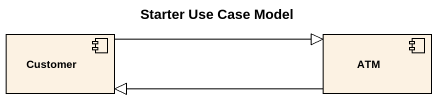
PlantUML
@startuml
title Starter Use Case Model
component Customer
component ATM
Customer -right-|> ATM
ATM -left-|> Customer
@enduml
